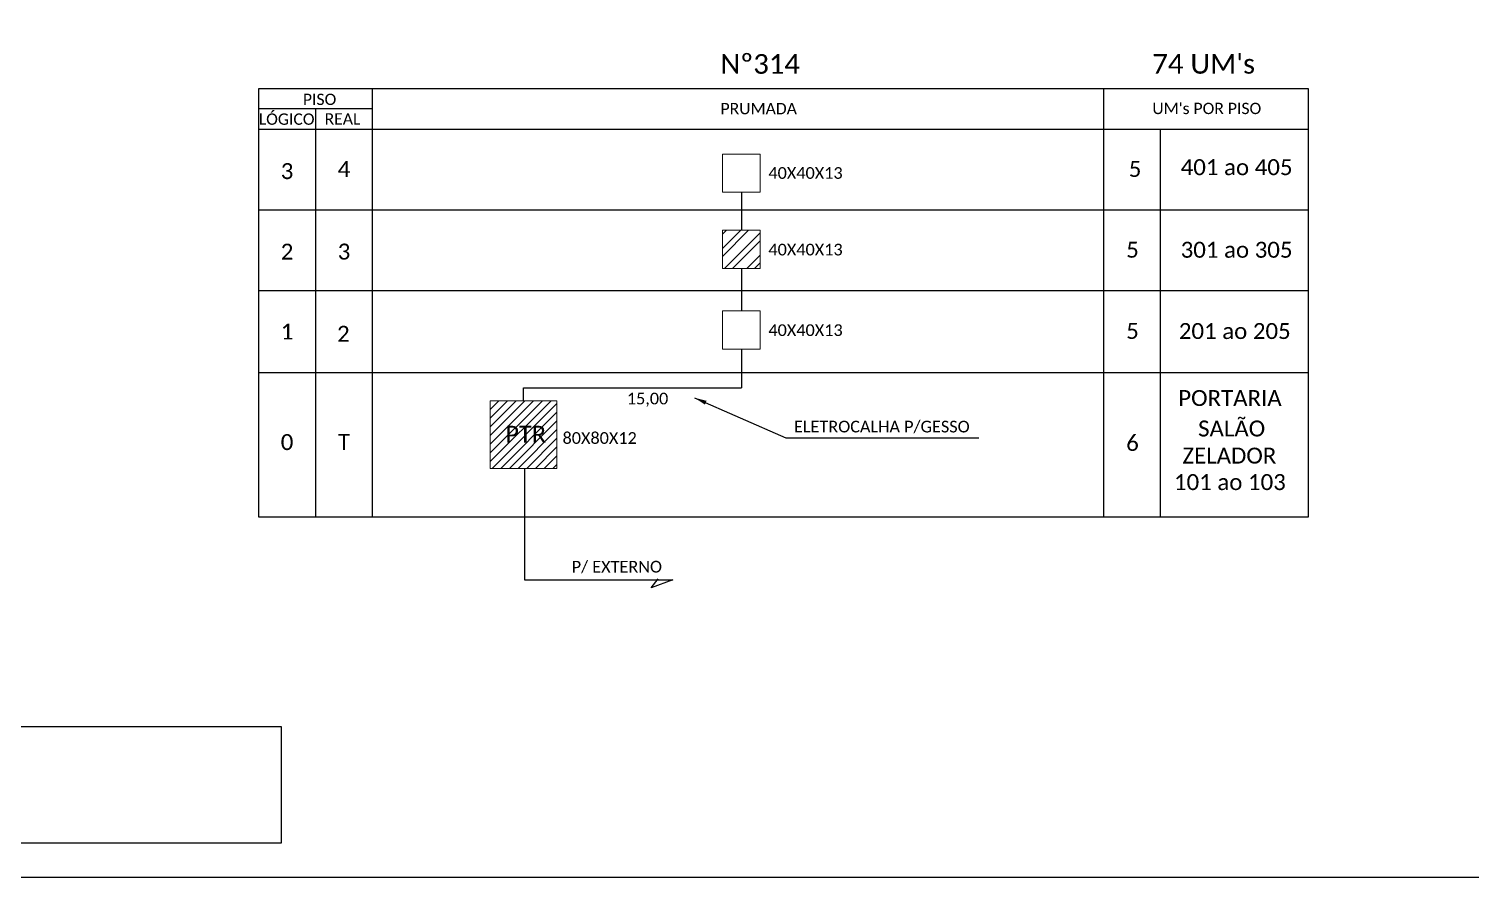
# Model space of a CAD drawing. Header units: metres. Extents: x -1286 to -445, y -500 to 94.
# Drawn here: x -1035.5 to -742.4, y -499.8 to -327.5 of the extents above; entities that cross this region are included whole.
import ezdxf
from ezdxf.enums import TextEntityAlignment as Align

# ---------------------------------------------------------------- set-up
doc = ezdxf.new("R2010")
doc.units = ezdxf.units.M
doc.styles.add('WMF-Calibri0', font='calibri.ttf')
doc.dimstyles.new('ISO-25', dxfattribs={"dimtxt": 2.5, "dimasz": 2.5, "dimexe": 1.25, "dimexo": 0.625, "dimtad": 1, "dimtxsty": 'Standard', "dimcen": 2.5, "dimadec": 0, "dimazin": 0, "dimtfac": 1, "dimtmove": 0, "dimatfit": 3, "dimfxl": 0, "dimarcsym": 0})

msp = doc.modelspace()

# ---------------------------------------------------------------- hatches: boundary and pattern name
h = msp.add_hatch()
h.set_pattern_fill('STEEL', color=1, style=0)
h.set_pattern_definition([(45, (0, 0), (-2.245064, 2.245064), []), (45, (0, 1.5875), (-2.245064, 2.245064), [])])
h.paths.add_polyline_path([(-894.54, -376.17), (-886.88, -376.17), (-886.88, -368.4), (-894.54, -368.4)])
h = msp.add_hatch()
h.set_pattern_fill('ANSI31', color=1, scale=10, style=0)
h.set_pattern_definition([(45, (-1553.3917, -800.73), (-0.8838835, 0.8838835), [])])
h.paths.add_polyline_path([(-941.77, -416.77), (-928.2, -416.77), (-928.2, -403.01), (-941.77, -403.01)])
h.paths.add_polyline_path([(-939.77, -412.41), (-929.69, -412.41), (-929.69, -407.26), (-939.77, -407.26)], flags=24)

# ---------------------------------------------------------------- linework, layer by layer
at = {"color": 0}
for p, q in [((-1262.5, -469.23), (-984.25, -469.23)), ((-984.25, -469.23), (-984.25, -492.93)), ((-984.25, -492.93), (-1262.5, -492.93))]:
    msp.add_line(p, q, dxfattribs=at)
msp.add_lwpolyline([(-1286.07, -499.81), (-445.07, -499.81), (-445.07, 94.19), (-1286.07, 94.19)], close=True)
for points in [[(-775.52, -339.63), (-988.83, -339.63)], [(-965.68, -343.75), (-988.83, -343.75)]]:
    msp.add_lwpolyline(points, dxfattribs=at)
for points in [[(-988.83, -339.63), (-988.83, -347.86)], [(-965.68, -347.86), (-965.68, -339.63)], [(-817.11, -339.63), (-817.11, -347.86)], [(-775.52, -347.86), (-775.52, -339.63)], [(-977.26, -343.75), (-977.26, -347.86)], [(-988.83, -347.86), (-775.52, -347.86)], [(-988.83, -347.86), (-775.52, -347.86)], [(-988.83, -347.86), (-775.52, -347.86)], [(-988.83, -347.86), (-988.83, -426.58), (-775.52, -426.58), (-775.52, -347.86)], [(-977.26, -347.86), (-977.26, -426.58)], [(-965.68, -426.58), (-965.68, -347.86)], [(-817.11, -347.86), (-817.11, -426.58)], [(-805.53, -426.58), (-805.53, -347.86)], [(-988.83, -364.23), (-775.52, -364.23)], [(-988.83, -380.6), (-775.52, -380.6)], [(-988.83, -397.28), (-775.52, -397.28)]]:
    msp.add_lwpolyline(points)
at = {"lineweight": 0}
for points in [[(-886.88, -360.68), (-894.54, -360.68), (-894.54, -352.91), (-886.88, -352.91)], [(-886.88, -384.77), (-894.54, -384.77), (-894.54, -392.54), (-886.88, -392.54)]]:
    msp.add_lwpolyline(points, close=True, dxfattribs=at)
at = {"color": 3}
for points in [[(-890.71, -360.68), (-890.71, -368.4)], [(-890.71, -376.17), (-890.71, -384.77)], [(-890.71, -392.54), (-890.71, -400.43)], [(-934.99, -403.01), (-934.99, -400.43), (-890.71, -400.43)]]:
    msp.add_lwpolyline(points, dxfattribs=at)
at = {"color": 1, "lineweight": 0}
for points in [[(-886.88, -368.4), (-894.54, -368.4), (-894.54, -376.17), (-886.88, -376.17)], [(-941.77, -403.01), (-928.2, -403.01), (-928.2, -416.77), (-941.77, -416.77)]]:
    msp.add_lwpolyline(points, close=True, dxfattribs=at)
at = {"color": 1}
for points in [[(-934.76, -416.77), (-934.76, -439.41), (-904.62, -439.41)], [(-909.04, -441), (-907.63, -439.17)], [(-904.62, -439.41), (-909.04, -441)]]:
    msp.add_lwpolyline(points, dxfattribs=at)

# ---------------------------------------------------------------- texts
at = {"color": 0, "style": 'WMF-Calibri0'}
for s, height, p in [('Nº314', 4, (-894.96, -336.6)), ("74 UM's", 4, (-807.22, -336.57)), ('     PISO', 2.3, (-983.87, -342.94)), ('PRUMADA', 2.3, (-894.96, -344.82)), ("UM's POR PISO", 2.3, (-807.22, -344.79)), ('  LÓGICO', 2.3, (-990.41, -346.96)), ('    REAL', 2.3, (-978.65, -346.91))]:
    msp.add_text(s, height=height, dxfattribs=at).set_placement(p)
at = {"color": 7, "style": 'WMF-Calibri0'}
for s, height, p in [('401 ao 405', 3.24, (-801.46, -357.19)), ('40X40X13', 2.373, (-885.23, -373.5)), ('301 ao 305', 3.24, (-801.46, -373.97)), ('40X40X13', 2.373, (-885.23, -389.87)), ('201 ao 205', 3.24, (-801.83, -390.48)), ('15,00', 2.373, (-914, -403.76)), ('PORTARIA', 3.24, (-801.95, -404.09)), ('SALÃO', 3.24, (-797.92, -410.28)), ('PTR', 3.433, (-938.69, -411.54)), ('80X80X12', 2.373, (-927.06, -411.78)), ('ZELADOR', 3.24, (-801.1, -415.79)), ('101 ao 103', 3.24, (-802.82, -421.17)), ('P/ EXTERNO', 2.373, (-925.2, -437.92))]:
    msp.add_text(s, height=height, dxfattribs=at).set_placement(p)
at = {"style": 'WMF-Calibri0'}
msp.add_text('40X40X13', height=2.373, dxfattribs=at).set_placement((-885.23, -357.94))
at = {"color": 2, "style": 'WMF-Calibri0'}
msp.add_text('ELETROCALHA P/GESSO', height=2.3729, dxfattribs=at).set_placement((-880.03, -409.46))
at = {"color": 7, "style": 'WMF-Calibri0'}
for tag, flags, p in [('4', 4, (-971.47, -355.94)), ('5', 4, (-810.73, -355.93)), ('3', 4, (-983.04, -356.37)), ('2', 4, (-983.04, -372.74)), ('3', 4, (-971.47, -372.72)), ('5', 4, (-811.25, -372.34)), ('1', 4, (-983.04, -388.96)), ('2', 4, (-971.6, -389.42)), ('5', 4, (-811.25, -388.84)), ('0', 4, (-983.04, -411.42)), ('T', 12, (-971.47, -411.39)), ('6', 4, (-811.25, -411.59))]:
    msp.add_attdef(tag, text='XX', height=3.24, dxfattribs=dict(at, flags=flags)).set_placement(p, align=Align.MIDDLE_CENTER)

# ---------------------------------------------------------------- leaders
at = {"color": 2}
msp.add_leader([(-900.26, -402.41), (-881.69, -410.58), (-842.44, -410.58)], dimstyle='ISO-25', override={"dimgap": 0.625, "dimtad": 0}, dxfattribs=at)

doc.saveas('drawing.dxf')
